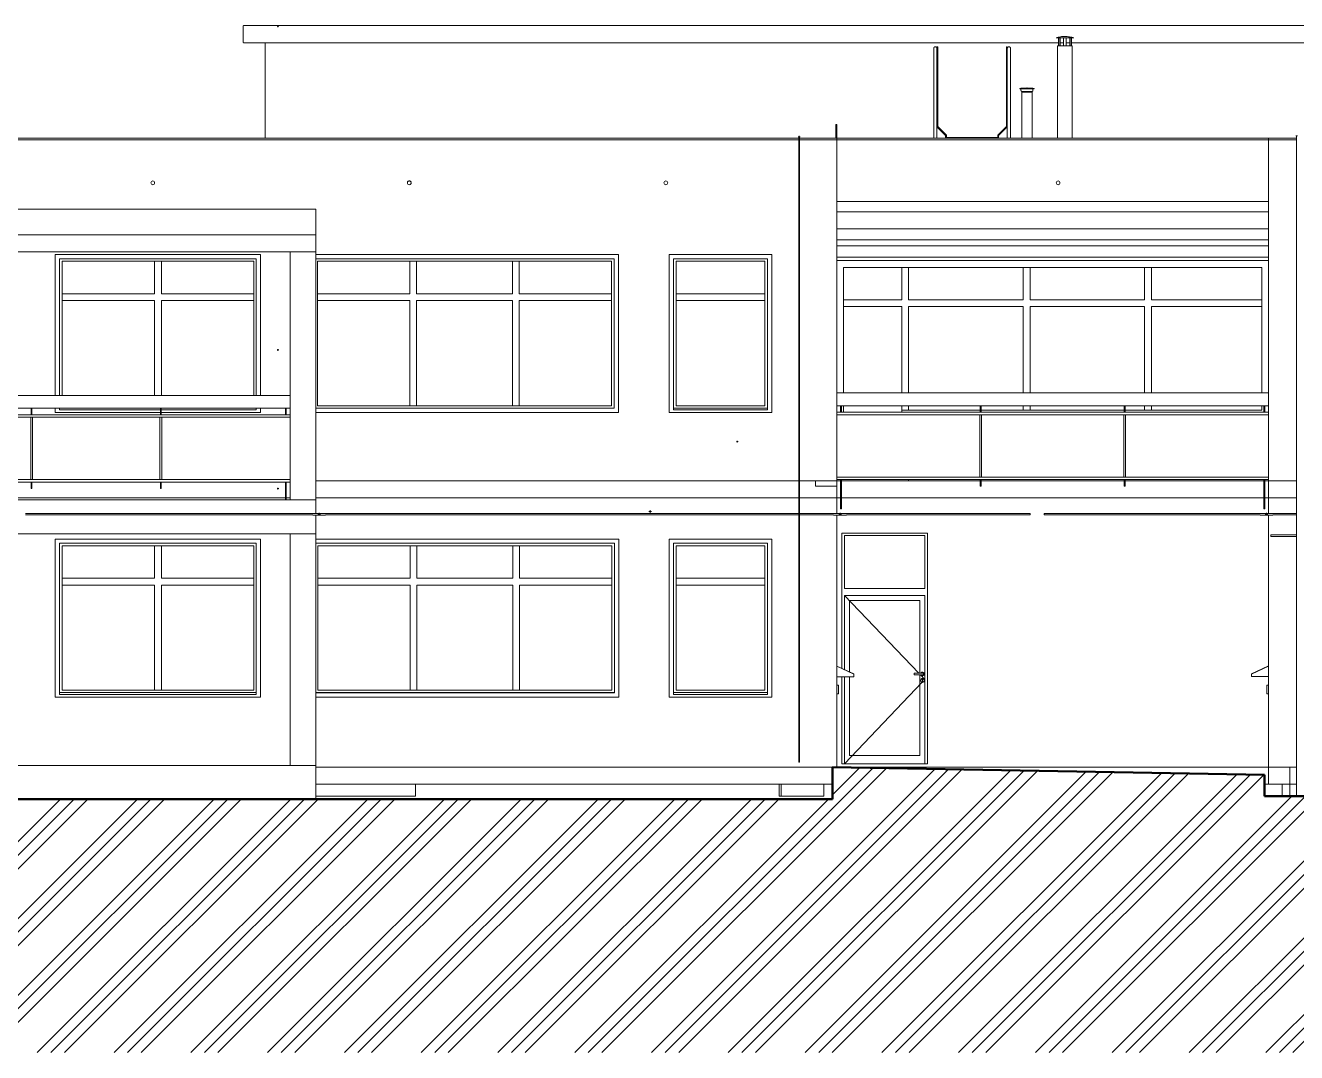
# Model space of a CAD drawing. Header units: millimetres. Extents: x -4051 to 472247, y -45352 to 20466.
# Drawn here: x 62900 to 77767, y -2470 to 9550 of the extents above; entities that cross this region are included whole.
import ezdxf

# ---------------------------------------------------------------- set-up
doc = ezdxf.new("R2010")
doc.units = ezdxf.units.MM
for name, color, linetype, lineweight in [('A-DETL-GENF', 92, 'Continuous', 9), ('A-DETL-WIDE', 214, 'Continuous', 50), ('A-FLOR', 192, 'Continuous', 9), ('A-FLOR-HRAL', 11, 'Continuous', 9), ('A-GLAZ', 151, 'Continuous', 9), ('A-ROOF', 132, 'Continuous', 9), ('A-ROOF-OTLN', 132, 'Continuous', 9), ('A-WALL', 113, 'Continuous', 9), ('E-POWR-CNDT', 130, 'Continuous', 9), ('E-POWR-CNTR', 130, 'Continuous', 9), ('E-POWR-DROP', 130, 'Continuous', 9), ('M-EQPM', 50, 'Continuous', 9), ('M-HVAC-CDFF', 50, 'Continuous', 9), ('Q-SPCQ', 91, 'Continuous', 9), ('S-COLS', 52, 'Continuous', 9)]:
    doc.layers.add(name, color=color, linetype=linetype, lineweight=lineweight)

# ---------------------------------------------------------------- blocks, each defined once
blk = doc.blocks.new('OKNO_1k_nadsvetlik - OKNO_1k_nadsvetlik_1200 x 1850-1969517-J-Bourání')
at = {"layer": 'A-GLAZ'}
for p, q in [((70430, 3540), (70430, 1690)), ((71630, 3540), (70430, 3540)), ((70480, 3490), (71580, 3490)), ((70480, 3490), (70480, 1742)), ((70510, 1770), (70510, 3460)), ((70510, 3460), (71550, 3460)), ((71550, 3460), (71550, 1770)), ((71580, 3490), (71580, 1742)), ((71630, 1690), (71630, 3540)), ((70510, 3080), (71550, 3080)), ((70510, 3080), (70510, 3000)), ((71550, 3000), (70510, 3000)), ((71550, 3000), (71550, 3080)), ((70430, 1690), (71630, 1690)), ((71550, 1770), (70510, 1770))]:
    blk.add_line(p, q, dxfattribs=at)
blk = doc.blocks.new('parapet_ext - parapet_ext-1802165-J-Bourání')
at = {"layer": 'Q-SPCQ'}
for p, q in [((70480, 1720), (70480, 1742)), ((71580, 1742), (70480, 1742)), ((71580, 1720), (70480, 1720)), ((71580, 1742), (71580, 1720))]:
    blk.add_line(p, q, dxfattribs=at)
blk = doc.blocks.new('OKNO_3k_nadsvetlik - OKNO_3k_nadsvetlik_1850 x 1500-1975429-J-Bourání')
at = {"layer": 'A-GLAZ', "color": 41}
for p, q in [((69840, 3540), (66296, 3540)), ((66296, 3490), (69790, 3490)), ((66320, 1770), (66320, 3460)), ((66320, 3460), (69760, 3460)), ((67400, 3080), (67400, 3460)), ((67480, 3460), (67400, 3460)), ((67480, 3460), (67480, 3080)), ((68600, 3460), (68600, 3080)), ((68680, 3460), (68600, 3460)), ((68680, 3080), (68680, 3460)), ((69760, 3460), (69760, 1770)), ((69790, 3490), (69790, 1740)), ((69840, 1690), (69840, 3540)), ((67400, 3080), (66320, 3080)), ((66320, 3080), (66320, 3000)), ((66320, 3000), (67400, 3000)), ((67400, 1770), (67400, 3000)), ((68600, 3080), (67480, 3080)), ((67480, 3000), (67480, 1770)), ((67480, 3000), (68600, 3000)), ((68600, 3000), (68600, 1770)), ((69760, 3080), (68680, 3080)), ((68680, 1770), (68680, 3000)), ((68680, 3000), (69760, 3000)), ((69760, 3000), (69760, 3080)), ((66296, 1740), (69790, 1740)), ((66296, 1690), (69840, 1690)), ((69760, 1770), (66320, 1770)), ((67480, 1770), (67400, 1770)), ((68600, 1770), (68680, 1770))]:
    blk.add_line(p, q, dxfattribs=at)
blk = doc.blocks.new('parapet_ext - parapet_ext-1802031-J-Bourání')
at = {"layer": 'Q-SPCQ', "color": 41}
blk.add_line((69790, 1742), (66296, 1742), dxfattribs=at)
blk = doc.blocks.new('OKNO_2k_nadsvetlik - OKNO_2k_nadsvetlik 2400 x 1850-1972494-J-Bourání')
at = {"layer": 'A-GLAZ'}
for p, q in [((63250, 3540), (63250, 1690)), ((65650, 3540), (63250, 3540)), ((63300, 3490), (65600, 3490)), ((63300, 3490), (63300, 1742)), ((63330, 1770), (63330, 3460)), ((63330, 3460), (65570, 3460)), ((64410, 3080), (64410, 3460)), ((64490, 3460), (64410, 3460)), ((64490, 3460), (64490, 3080)), ((65570, 3460), (65570, 1770)), ((65600, 3490), (65600, 1742)), ((65650, 1690), (65650, 3540)), ((64410, 3080), (63330, 3080)), ((63330, 3080), (63330, 3000)), ((63330, 3000), (64410, 3000)), ((64410, 1770), (64410, 3000)), ((65570, 3080), (64490, 3080)), ((64490, 3000), (64490, 1770)), ((64490, 3000), (65570, 3000)), ((65570, 3000), (65570, 3080)), ((63250, 1690), (65650, 1690)), ((65570, 1770), (63330, 1770)), ((64490, 1770), (64410, 1770))]:
    blk.add_line(p, q, dxfattribs=at)
blk = doc.blocks.new('parapet_ext - parapet_ext-1802161-J-Bourání')
at = {"layer": 'Q-SPCQ'}
for p, q in [((63300, 1720), (63300, 1742)), ((65600, 1742), (63300, 1742)), ((65600, 1720), (63300, 1720)), ((65600, 1742), (65600, 1720))]:
    blk.add_line(p, q, dxfattribs=at)
blk = doc.blocks.new('OKNO_1k_nadsvetlik - OKNO_1k_nadsvetlik_1200 x 1850-2306719-J-Bourání')
at = {"layer": 'A-GLAZ'}
for p, q in [((70430, 6870), (70430, 5020)), ((71630, 6870), (70430, 6870)), ((71630, 5020), (71630, 6870)), ((70480, 6820), (71580, 6820)), ((70480, 6820), (70480, 5072)), ((70510, 5100), (70510, 6790)), ((70510, 6790), (71550, 6790)), ((71550, 6790), (71550, 5100)), ((71580, 6820), (71580, 5072)), ((70510, 6410), (71550, 6410)), ((70510, 6410), (70510, 6330)), ((71550, 6330), (71550, 6410)), ((71550, 6330), (70510, 6330)), ((71550, 5100), (70510, 5100)), ((70430, 5020), (71630, 5020))]:
    blk.add_line(p, q, dxfattribs=at)
blk = doc.blocks.new('OKNO_3k_nadsvetlik - OKNO_3k_nadsvetlik_1850 x 1500-2306712-J-Bourání')
at = {"layer": 'A-GLAZ', "color": 41}
for p, q in [((69836, 6870), (66296, 6870)), ((69836, 5020), (69836, 6870)), ((66296, 6820), (69786, 6820)), ((66316, 5100), (66316, 6790)), ((66316, 6790), (69756, 6790)), ((67396, 6410), (67396, 6790)), ((67476, 6790), (67396, 6790)), ((67476, 6790), (67476, 6410)), ((68596, 6790), (68596, 6410)), ((68676, 6790), (68596, 6790)), ((68676, 6410), (68676, 6790)), ((69756, 6790), (69756, 5100)), ((69786, 6820), (69786, 5070)), ((67396, 6410), (66316, 6410)), ((66316, 6410), (66316, 6330)), ((68596, 6410), (67476, 6410)), ((69756, 6410), (68676, 6410)), ((69756, 6330), (69756, 6410)), ((66316, 6330), (67396, 6330)), ((67396, 5100), (67396, 6330)), ((67476, 6330), (67476, 5100)), ((67476, 6330), (68596, 6330)), ((68596, 6330), (68596, 5100)), ((68676, 5100), (68676, 6330)), ((68676, 6330), (69756, 6330)), ((66296, 5070), (69786, 5070)), ((69756, 5100), (66316, 5100)), ((67476, 5100), (67396, 5100)), ((68596, 5100), (68676, 5100)), ((66296, 5020), (69836, 5020))]:
    blk.add_line(p, q, dxfattribs=at)
blk = doc.blocks.new('parapet_ext - parapet_ext-V14-J-Bourání')
at = {"layer": 'Q-SPCQ', "color": 41}
blk.add_line((69786, 5072), (66296, 5072), dxfattribs=at)
blk = doc.blocks.new('OKNO_2k_nadsvetlik - OKNO_2k_nadsvetlik 2400 x 1850-2306725-J-Bourání')
at = {"layer": 'A-GLAZ'}
for p, q in [((63250, 6870), (63250, 5220)), ((65650, 6870), (63250, 6870)), ((65650, 5220), (65650, 6870)), ((63300, 6820), (65600, 6820)), ((63300, 6820), (63300, 5220)), ((63330, 5220), (63330, 6790)), ((63330, 6790), (65570, 6790)), ((64410, 6410), (64410, 6790)), ((64490, 6790), (64410, 6790)), ((64490, 6790), (64490, 6410)), ((65570, 6790), (65570, 5220)), ((65600, 6820), (65600, 5220)), ((64410, 6410), (63330, 6410)), ((63330, 6410), (63330, 6330)), ((65570, 6410), (64490, 6410)), ((65570, 6330), (65570, 6410)), ((63330, 6330), (64410, 6330)), ((64410, 5220), (64410, 6330)), ((64490, 6330), (64490, 5220)), ((64490, 6330), (65570, 6330)), ((63250, 5070), (63250, 5020)), ((65650, 5020), (65650, 5070)), ((63250, 5020), (64479, 5020)), ((64489, 5020), (65650, 5020))]:
    blk.add_line(p, q, dxfattribs=at)
blk = doc.blocks.new('parapet_ext - parapet_ext-V15-J-Bourání')
at = {"layer": 'Q-SPCQ'}
for p, q in [((63300, 5050), (63300, 5070)), ((65600, 5070), (65600, 5050)), ((64479, 5050), (63300, 5050)), ((65600, 5050), (64489, 5050))]:
    blk.add_line(p, q, dxfattribs=at)
blk = doc.blocks.new('Zábradlí - 20x10mm-980463-J-Bourání')
at = {"layer": 'A-FLOR-HRAL', "color": 41}
for p, q in [((19188, 5615), (19188, 6345)), ((19208, 6345), (19208, 5615))]:
    blk.add_line(p, q, dxfattribs=at)
blk = doc.blocks.new('Zábradlí - 50x10mm-980461-J-Bourání')
at = {"layer": 'A-FLOR-HRAL', "color": 41}
for p, q in [((19193, 6375), (19193, 6450)), ((19203, 6450), (19203, 6375)), ((19193, 5510), (19193, 5585)), ((19203, 5510), (19193, 5510)), ((19203, 5585), (19203, 5510))]:
    blk.add_line(p, q, dxfattribs=at)
blk = doc.blocks.new('Zábradlí - 50x10mm-V22-J-Bourání')
at = {"layer": 'A-FLOR-HRAL', "color": 41}
for p, q in [((29049, 6335), (29049, 6410)), ((29059, 6410), (29059, 6335)), ((29049, 5340), (29049, 5545)), ((29059, 5545), (29059, 5340))]:
    blk.add_line(p, q, dxfattribs=at)
blk = doc.blocks.new('Zábradlí - Zábradlí-1110506-J-Bourání')
at = {"layer": 'A-FLOR-HRAL', "color": 41}
for p, q in [((53896, 5220), (65996, 5220)), ((53896, 5070), (65996, 5070)), ((53896, 4995), (65996, 4995)), ((53896, 4965), (65996, 4965)), ((53896, 4235), (65996, 4235)), ((53896, 4205), (65996, 4205))]:
    blk.add_line(p, q, dxfattribs=at)
at = {"extrusion": (0, 0, -1), "zscale": -1}
for name, p in [('Zábradlí - 50x10mm-V22-J-Bourání', (-83000, -1340)), ('Zábradlí - 50x10mm-980461-J-Bourání', (-74607, -1380)), ('Zábradlí - 50x10mm-980461-J-Bourání', (-76120, -1380)), ('Zábradlí - 50x10mm-980461-J-Bourání', (-77632, -1380)), ('Zábradlí - 50x10mm-980461-J-Bourání', (-79145, -1380)), ('Zábradlí - 50x10mm-980461-J-Bourání', (-80657, -1380)), ('Zábradlí - 50x10mm-980461-J-Bourání', (-82170, -1380)), ('Zábradlí - 50x10mm-980461-J-Bourání', (-83682, -1380)), ('Zábradlí - 50x10mm-V22-J-Bourání', (-95000, -1340)), ('Zábradlí - 20x10mm-980463-J-Bourání', (-74607, -1380)), ('Zábradlí - 20x10mm-980463-J-Bourání', (-76120, -1380)), ('Zábradlí - 20x10mm-980463-J-Bourání', (-77632, -1380)), ('Zábradlí - 20x10mm-980463-J-Bourání', (-79145, -1380)), ('Zábradlí - 20x10mm-980463-J-Bourání', (-80657, -1380)), ('Zábradlí - 20x10mm-980463-J-Bourání', (-82170, -1380)), ('Zábradlí - 20x10mm-980463-J-Bourání', (-83682, -1380))]:
    blk.add_blockref(name, p, dxfattribs=at)
blk = doc.blocks.new('Zábradlí - 50x10mm-V25-J-Bourání')
at = {"layer": 'A-FLOR-HRAL', "color": 41}
for p, q in [((72435, 5025), (72435, 5100)), ((72445, 5100), (72445, 5025)), ((72435, 3895), (72435, 4235)), ((72445, 4235), (72445, 3895)), ((72445, 3895), (72435, 3895))]:
    blk.add_line(p, q, dxfattribs=at)
blk = doc.blocks.new('Zábradlí - Zábradlí-1204702-J-Bourání')
at = {"layer": 'A-FLOR-HRAL', "color": 41}
for p, q in [((72390, 5250), (77440, 5250)), ((72390, 5100), (77440, 5100)), ((72390, 5025), (77440, 5025)), ((72390, 4995), (77440, 4995)), ((72390, 4265), (77440, 4265)), ((72390, 4235), (77440, 4235))]:
    blk.add_line(p, q, dxfattribs=at)
for name, p in [('Zábradlí - 50x10mm-V25-J-Bourání', (0, 0)), ('Zábradlí - 50x10mm-980461-J-Bourání', (54874, -1350)), ('Zábradlí - 50x10mm-980461-J-Bourání', (56558, -1350)), ('Zábradlí - 50x10mm-V25-J-Bourání', (4950, 0)), ('Zábradlí - 20x10mm-980463-J-Bourání', (54874, -1350)), ('Zábradlí - 20x10mm-980463-J-Bourání', (56558, -1350))]:
    blk.add_blockref(name, p)
blk = doc.blocks.new('OKNO_4k_nadsvetlik_dveře - 5050x1830-1978419-J-Bourání')
at = {"layer": 'A-GLAZ', "color": 41}
for p, q in [((72470, 5250), (72470, 6719)), ((72470, 6719), (77360, 6719)), ((73150, 6719), (73150, 6339)), ((73230, 6719), (73150, 6719)), ((73230, 6719), (73230, 6339)), ((74570, 6719), (74570, 6339)), ((74650, 6719), (74570, 6719)), ((74650, 6339), (74650, 6719)), ((75990, 6719), (75990, 6339)), ((76070, 6719), (75990, 6719)), ((76070, 6339), (76070, 6719)), ((77360, 6719), (77360, 5250)), ((72470, 6339), (72470, 6259)), ((73150, 6339), (72470, 6339)), ((72470, 6259), (73150, 6259)), ((73150, 6259), (73150, 5250)), ((74570, 6339), (73230, 6339)), ((73230, 6259), (73230, 5250)), ((73230, 6259), (74570, 6259)), ((74570, 6259), (74570, 5250)), ((75990, 6339), (74650, 6339)), ((74650, 6259), (75990, 6259)), ((74650, 5250), (74650, 6259)), ((75990, 6259), (75990, 5250)), ((77360, 6339), (76070, 6339)), ((76070, 6259), (77360, 6259)), ((76070, 5250), (76070, 6259)), ((77360, 6259), (77360, 6339)), ((72470, 5025), (72470, 5100)), ((73150, 5100), (73150, 5049)), ((73230, 5100), (73230, 5049)), ((74570, 5100), (74570, 5049)), ((74650, 5049), (74650, 5100)), ((75990, 5100), (75990, 5049)), ((76070, 5049), (76070, 5100)), ((77360, 5100), (77360, 5049)), ((73150, 5049), (73150, 5025)), ((74068, 5049), (73150, 5049)), ((73230, 5049), (73150, 5049)), ((75751, 5049), (74078, 5049)), ((74570, 5049), (74650, 5049)), ((77360, 5049), (75761, 5049)), ((75990, 5049), (76070, 5049))]:
    blk.add_line(p, q, dxfattribs=at)
blk = doc.blocks.new('OKNO_dvere vchod_1k_nadsvetlik - vstupni dvere 1100_2435 2 2-1541749-J-Bourání')
at = {"layer": 'A-GLAZ', "color": 41}
for p, q in [((72480, 2960), (72480, 3580)), ((72480, 3580), (73420, 3580)), ((73420, 3580), (73420, 2960)), ((73420, 2960), (72480, 2960)), ((72480, 2012), (72480, 2880)), ((72480, 2880), (73420, 2880)), ((72480, 2880), (73348, 1970)), ((73420, 2880), (73420, 910)), ((72540, 1984), (72540, 2820)), ((72540, 2820), (73360, 2820)), ((73360, 2820), (73360, 1970)), ((73293, 1970), (73293, 1950)), ((73403, 1970), (73293, 1970)), ((73293, 1950), (73403, 1950)), ((73360, 1950), (73360, 1005)), ((73367, 1950), (73420, 1895)), ((73403, 1950), (73403, 1970)), ((72480, 910), (72480, 1929)), ((73389, 1863), (72480, 910)), ((72540, 1005), (72540, 1929)), ((73389, 1877), (73389, 1893)), ((73397, 1893), (73397, 1877)), ((73420, 1895), (73415, 1890)), ((73360, 1005), (72540, 1005))]:
    blk.add_line(p, q, dxfattribs=at)
for centre, radius, start, end in [((73393, 1960), 23, 0, 154.0561), ((73393, 1960), 23, 205.9439, 360), ((73393, 1885), 23, 0, 180), ((73393, 1885), 23, 180, 360), ((73393, 1893), 4, 0, 180), ((73393, 1877), 4, 180, 0)]:
    blk.add_arc(centre, radius, start, end, dxfattribs=at)
blk = doc.blocks.new('DSP_něco - DSP_něco-1578081-J-Bourání')
at = {"layer": 'M-EQPM', "color": 41}
for p, q in [((77440, 2134), (77438, 2134)), ((77438, 2134), (77438, 2054)), ((77440, 2134), (77438, 2134)), ((77438, 2134), (77438, 2054)), ((77438, 2054), (77240, 1962)), ((77438, 2054), (77240, 1962)), ((77240, 1962), (77240, 1930)), ((77240, 1962), (77240, 1930)), ((77242, 1960), (77440, 2053)), ((77242, 1930), (77242, 1960)), ((77240, 1930), (77242, 1930)), ((77240, 1930), (77440, 1930)), ((77420, 1830), (77420, 1730)), ((77440, 1830), (77420, 1830)), ((77420, 1730), (77440, 1730))]:
    blk.add_line(p, q, dxfattribs=at)
blk = doc.blocks.new('DSP_něco - DSP_něco-1578082-J-Bourání')
at = {"layer": 'M-EQPM', "color": 41}
for p, q in [((72392, 2133), (72390, 2133)), ((72390, 2133), (72390, 2052)), ((72392, 2133), (72390, 2133)), ((72390, 2133), (72390, 1929)), ((72392, 2053), (72392, 2133)), ((72392, 2053), (72392, 2133)), ((72390, 2052), (72588, 1959)), ((72590, 1961), (72392, 2053)), ((72590, 1961), (72392, 2053)), ((72588, 1959), (72588, 1929)), ((72590, 1929), (72590, 1961)), ((72590, 1929), (72590, 1961)), ((72390, 1929), (72590, 1929)), ((72410, 1829), (72390, 1829)), ((72410, 1729), (72410, 1829)), ((72588, 1929), (72590, 1929)), ((72390, 1729), (72410, 1729))]:
    blk.add_line(p, q, dxfattribs=at)
blk = doc.blocks.new('Žebřík - Standardní-V32-J-Bourání')
at = {"layer": 'Q-SPCQ', "color": 41}
for p, q in [((73523, 9281), (73523, 8230)), ((73561, 9300), (73561, 9281)), ((73571, 9300), (73561, 9300)), ((73561, 8230), (73561, 9281)), ((73571, 8367), (73571, 9300)), ((74374, 9300), (74374, 8367)), ((74384, 9300), (74374, 9300)), ((74384, 9281), (74384, 9300)), ((74384, 9281), (74384, 8230)), ((74422, 8230), (74422, 9281)), ((73561, 8363), (73662, 8262)), ((73672, 8266), (73571, 8367)), ((74374, 8367), (74272, 8266)), ((74282, 8262), (74384, 8363)), ((73662, 8262), (73662, 8230)), ((73672, 8230), (73672, 8266)), ((74272, 8240), (73672, 8240)), ((74272, 8266), (74272, 8230)), ((74282, 8230), (74282, 8262))]:
    blk.add_line(p, q, dxfattribs=at)
for points, knots in [([(73542, 9300), (73540, 9300), (73538, 9300), (73534, 9299), (73532, 9297), (73531, 9296), (73529, 9295), (73528, 9294), (73527, 9293), (73525, 9291), (73525, 9289), (73524, 9288), (73524, 9287), (73523, 9286), (73523, 9285), (73523, 9283), (73523, 9282), (73523, 9281), (73523, 9281)], [0, 0, 0, 0, 0.0833333, 0.125, 0.1666667, 0.2083333, 0.2291667, 0.25, 0.2916667, 0.3333333, 0.3541667, 0.375, 0.3958333, 0.4166667, 0.4375, 0.4583333, 0.4791667, 0.5, 0.5, 0.5, 0.5]), ([(73561, 9281), (73561, 9281), (73561, 9282), (73561, 9283), (73561, 9285), (73560, 9286), (73560, 9287), (73559, 9288), (73559, 9289), (73558, 9290), (73558, 9292), (73557, 9293), (73556, 9294), (73554, 9295), (73553, 9296), (73551, 9297), (73549, 9299), (73546, 9300), (73543, 9300), (73542, 9300)], [0.5, 0.5, 0.5, 0.5, 0.5208333, 0.5416667, 0.5625, 0.5833333, 0.6041667, 0.625, 0.6458333, 0.6666667, 0.6875, 0.7083333, 0.75, 0.7708333, 0.7916667, 0.8333333, 0.875, 0.9166667, 1, 1, 1, 1]), ([(74403, 9300), (74401, 9300), (74399, 9300), (74396, 9299), (74394, 9297), (74392, 9296), (74391, 9295), (74389, 9294), (74388, 9293), (74387, 9291), (74386, 9289), (74385, 9288), (74385, 9287), (74385, 9286), (74384, 9285), (74384, 9283), (74384, 9282), (74384, 9281), (74384, 9281)], [0, 0, 0, 0, 0.0833333, 0.125, 0.1666667, 0.2083333, 0.2291667, 0.25, 0.2916667, 0.3333333, 0.3541667, 0.375, 0.3958333, 0.4166667, 0.4375, 0.4583333, 0.4791667, 0.5, 0.5, 0.5, 0.5]), ([(74422, 9281), (74422, 9281), (74422, 9282), (74422, 9283), (74422, 9285), (74422, 9286), (74421, 9287), (74421, 9288), (74420, 9289), (74420, 9290), (74419, 9292), (74418, 9293), (74417, 9294), (74416, 9295), (74414, 9296), (74413, 9297), (74410, 9299), (74407, 9300), (74405, 9300), (74403, 9300)], [0.5, 0.5, 0.5, 0.5, 0.5208333, 0.5416667, 0.5625, 0.5833333, 0.6041667, 0.625, 0.6458333, 0.6666667, 0.6875, 0.7083333, 0.75, 0.7708333, 0.7916667, 0.8333333, 0.875, 0.9166667, 1, 1, 1, 1])]:
    blk.add_open_spline(points, degree=3, knots=knots, dxfattribs=at)
blk = doc.blocks.new('Komín1 - Komín1-1879209-J-Bourání')
at = {"layer": 'M-HVAC-CDFF'}
for p, q in [((74954, 9404), (75162, 9404)), ((74982, 9310), (74982, 9404)), ((74997, 9404), (74997, 9310)), ((75001, 9310), (75001, 9404)), ((75043, 9310), (75043, 9404)), ((75073, 9404), (75073, 9310)), ((75115, 9310), (75115, 9404)), ((75119, 9310), (75119, 9404)), ((75134, 9404), (75134, 9310)), ((74973, 9310), (74973, 8230)), ((75143, 9310), (74973, 9310)), ((75143, 8230), (75143, 9310))]:
    blk.add_line(p, q, dxfattribs=at)
at = {"layer": 'M-HVAC-CDFF', "flags": 128}
for points in [[(74954, 9404), (74967, 9408), (74980, 9412), (74993, 9414), (75006, 9417), (75019, 9419), (75033, 9420), (75046, 9421), (75058, 9421)], [(75058, 9421), (75072, 9421), (75085, 9420), (75098, 9418), (75111, 9417), (75125, 9414), (75138, 9411), (75150, 9408), (75162, 9404)]]:
    blk.add_lwpolyline(points, dxfattribs=at)
blk = doc.blocks.new('Komín2 - Komín2-1880273-J-Bourání')
at = {"layer": 'M-HVAC-CDFF'}
for p, q in [((74529, 8810), (74541, 8810)), ((74529, 8810), (74699, 8810)), ((74544, 8813), (74550, 8813)), ((74544, 8813), (74591, 8813)), ((74544, 8810), (74544, 8790)), ((74550, 8778), (74679, 8778)), ((74598, 8813), (74630, 8813)), ((74614, 8815), (74625, 8815)), ((74638, 8813), (74684, 8813)), ((74679, 8813), (74684, 8813)), ((74684, 8790), (74684, 8810)), ((74688, 8810), (74699, 8810)), ((74554, 8770), (74554, 8230)), ((74560, 8770), (74554, 8770)), ((74575, 8770), (74562, 8770)), ((74579, 8770), (74575, 8770)), ((74601, 8770), (74579, 8770)), ((74603, 8770), (74601, 8770)), ((74625, 8770), (74602, 8770)), ((74628, 8770), (74626, 8770)), ((74650, 8770), (74628, 8770)), ((74653, 8770), (74650, 8770)), ((74666, 8770), (74653, 8770)), ((74668, 8770), (74667, 8770)), ((74674, 8770), (74669, 8770)), ((74674, 8230), (74674, 8770))]:
    blk.add_line(p, q, dxfattribs=at)
at = {"layer": 'M-HVAC-CDFF', "flags": 128}
for points in [[(74529, 8810), (74529, 8810), (74529, 8810), (74529, 8810), (74529, 8810), (74529, 8811), (74529, 8811), (74529, 8811), (74530, 8811), (74530, 8811), (74530, 8811), (74530, 8811), (74530, 8811), (74530, 8811), (74530, 8811), (74530, 8812), (74530, 8812), (74530, 8812), (74530, 8812), (74530, 8812), (74530, 8812), (74530, 8812), (74530, 8812), (74530, 8812), (74531, 8812), (74531, 8812), (74531, 8812), (74531, 8812), (74531, 8812), (74531, 8812), (74531, 8813), (74531, 8813), (74531, 8813), (74531, 8813), (74532, 8813), (74532, 8813), (74532, 8813), (74532, 8813), (74532, 8813), (74532, 8813), (74532, 8813)], [(74532, 8813), (74532, 8813), (74532, 8813), (74533, 8813), (74533, 8813), (74534, 8813), (74534, 8813), (74535, 8813), (74536, 8813), (74537, 8813), (74539, 8813), (74540, 8813), (74541, 8813), (74543, 8813), (74545, 8813), (74546, 8813), (74548, 8813), (74550, 8813)], [(74697, 8813), (74697, 8813), (74696, 8813), (74696, 8813), (74696, 8813), (74695, 8813), (74694, 8813), (74693, 8813), (74692, 8813), (74691, 8813), (74690, 8813), (74689, 8813), (74687, 8813), (74686, 8813), (74684, 8813), (74682, 8813), (74680, 8813), (74678, 8813), (74676, 8813), (74674, 8813), (74672, 8813), (74669, 8813), (74667, 8813), (74664, 8813), (74662, 8813), (74659, 8813), (74656, 8813), (74653, 8813), (74650, 8813), (74647, 8813), (74644, 8813), (74641, 8813), (74638, 8813), (74635, 8813), (74632, 8813), (74628, 8813), (74625, 8813), (74622, 8813), (74619, 8813), (74615, 8813), (74612, 8813), (74609, 8813), (74605, 8813), (74602, 8813), (74599, 8813), (74596, 8813), (74592, 8813), (74589, 8813), (74586, 8813), (74583, 8813), (74580, 8813), (74577, 8813), (74574, 8813), (74571, 8813), (74569, 8813), (74566, 8813), (74563, 8813), (74561, 8813), (74558, 8813), (74556, 8813), (74554, 8813), (74552, 8813), (74549, 8813), (74547, 8813), (74546, 8813), (74544, 8813), (74542, 8813), (74541, 8813), (74539, 8813), (74538, 8813), (74537, 8813), (74536, 8813), (74535, 8813), (74534, 8813), (74533, 8813), (74533, 8813), (74533, 8813), (74532, 8813), (74532, 8813), (74532, 8813)], [(74544, 8813), (74544, 8813), (74544, 8813), (74544, 8813), (74544, 8813), (74544, 8813), (74544, 8813), (74544, 8813), (74545, 8814), (74545, 8814), (74545, 8814), (74545, 8814), (74545, 8814), (74545, 8814), (74545, 8814), (74545, 8814), (74545, 8814), (74545, 8814), (74545, 8815), (74545, 8815), (74545, 8815), (74545, 8815), (74545, 8815), (74545, 8815), (74546, 8815), (74546, 8815), (74546, 8815), (74546, 8815), (74546, 8815), (74546, 8815), (74546, 8815), (74546, 8815), (74546, 8815), (74546, 8815), (74547, 8815), (74547, 8815), (74547, 8815), (74547, 8815), (74547, 8815), (74547, 8815), (74547, 8815)], [(74550, 8778), (74549, 8779), (74549, 8779), (74548, 8780), (74548, 8780), (74548, 8780), (74547, 8781), (74547, 8781), (74547, 8782), (74546, 8782), (74546, 8783), (74546, 8783), (74546, 8784), (74545, 8784), (74545, 8785), (74545, 8785), (74545, 8786), (74545, 8787), (74545, 8787), (74544, 8788), (74544, 8788), (74544, 8789), (74544, 8789), (74544, 8790)], [(74547, 8815), (74547, 8815), (74547, 8815), (74548, 8815), (74548, 8815), (74548, 8815), (74549, 8815), (74550, 8815), (74551, 8815), (74551, 8815), (74552, 8815), (74554, 8815), (74555, 8815), (74556, 8815), (74557, 8815), (74559, 8815), (74560, 8815), (74562, 8815), (74564, 8815), (74566, 8815), (74567, 8815), (74569, 8815), (74572, 8815), (74574, 8815), (74576, 8815), (74578, 8815), (74580, 8815), (74583, 8815), (74585, 8815), (74588, 8815), (74590, 8815), (74593, 8815), (74595, 8815), (74598, 8815), (74600, 8815), (74601, 8815)], [(74682, 8815), (74682, 8815), (74681, 8815), (74681, 8815), (74681, 8815), (74680, 8815), (74680, 8815), (74679, 8815), (74678, 8815), (74677, 8815), (74676, 8815), (74675, 8815), (74674, 8815), (74673, 8815), (74671, 8815), (74670, 8815), (74668, 8815), (74667, 8815), (74665, 8815), (74663, 8815), (74661, 8815), (74659, 8815), (74657, 8815), (74655, 8815), (74653, 8815), (74651, 8815), (74648, 8815), (74646, 8815), (74644, 8815), (74641, 8815), (74639, 8815), (74636, 8815), (74634, 8815), (74631, 8815), (74628, 8815), (74626, 8815), (74623, 8815), (74620, 8815), (74618, 8815), (74615, 8815), (74612, 8815), (74610, 8815), (74607, 8815), (74604, 8815), (74602, 8815), (74599, 8815), (74596, 8815), (74594, 8815), (74591, 8815), (74589, 8815), (74586, 8815), (74584, 8815), (74582, 8815), (74579, 8815), (74577, 8815), (74575, 8815), (74573, 8815), (74571, 8815), (74569, 8815), (74567, 8815), (74565, 8815), (74563, 8815), (74561, 8815), (74560, 8815), (74558, 8815), (74557, 8815), (74555, 8815), (74554, 8815), (74553, 8815), (74552, 8815), (74551, 8815), (74550, 8815), (74549, 8815), (74549, 8815), (74548, 8815), (74548, 8815), (74547, 8815), (74547, 8815), (74547, 8815), (74547, 8815)], [(74554, 8770), (74554, 8770), (74554, 8771), (74554, 8771), (74554, 8772), (74554, 8772), (74554, 8772), (74554, 8773), (74554, 8773), (74554, 8774), (74554, 8774), (74553, 8774), (74553, 8775), (74553, 8775), (74553, 8775), (74553, 8776), (74552, 8776), (74552, 8776), (74552, 8777), (74552, 8777), (74551, 8777), (74551, 8777), (74551, 8778), (74550, 8778), (74550, 8778), (74550, 8778), (74550, 8778)], [(74604, 8815), (74605, 8816), (74606, 8816), (74607, 8817), (74608, 8817), (74609, 8817), (74610, 8817), (74611, 8817), (74612, 8818), (74613, 8818), (74614, 8818), (74614, 8818)], [(74614, 8818), (74615, 8818), (74616, 8818), (74617, 8818), (74618, 8817), (74619, 8817), (74620, 8817), (74621, 8817), (74622, 8816), (74623, 8816), (74624, 8816), (74625, 8815)], [(74625, 8815), (74627, 8815), (74630, 8815), (74632, 8815), (74635, 8815), (74637, 8815), (74640, 8815), (74642, 8815), (74645, 8815), (74647, 8815), (74649, 8815), (74652, 8815), (74654, 8815), (74656, 8815), (74658, 8815), (74660, 8815), (74662, 8815), (74664, 8815), (74666, 8815), (74667, 8815), (74669, 8815), (74671, 8815), (74672, 8815), (74673, 8815), (74675, 8815), (74676, 8815), (74677, 8815), (74678, 8815), (74679, 8815), (74679, 8815), (74680, 8815), (74681, 8815), (74681, 8815), (74681, 8815), (74682, 8815), (74682, 8815), (74682, 8815)], [(74679, 8778), (74679, 8778), (74678, 8778), (74678, 8778), (74678, 8778), (74678, 8777), (74677, 8777), (74677, 8777), (74677, 8776), (74676, 8776), (74676, 8776), (74676, 8775), (74676, 8775), (74676, 8775), (74675, 8774), (74675, 8774), (74675, 8774), (74675, 8773), (74675, 8773), (74675, 8773), (74675, 8772), (74675, 8772), (74674, 8771), (74674, 8771), (74674, 8771), (74674, 8770), (74674, 8770)], [(74679, 8813), (74681, 8813), (74683, 8813), (74685, 8813), (74687, 8813), (74688, 8813), (74689, 8813), (74691, 8813), (74692, 8813), (74693, 8813), (74694, 8813), (74695, 8813), (74695, 8813), (74696, 8813), (74696, 8813), (74696, 8813), (74697, 8813), (74697, 8813)], [(74684, 8790), (74684, 8789), (74684, 8788), (74684, 8788), (74684, 8787), (74684, 8787), (74684, 8786), (74684, 8786), (74684, 8785), (74683, 8785), (74683, 8784), (74683, 8783), (74683, 8783), (74683, 8782), (74682, 8782), (74682, 8782), (74682, 8781), (74681, 8781), (74681, 8780), (74680, 8780), (74680, 8779), (74680, 8779), (74679, 8779), (74679, 8778)], [(74682, 8815), (74682, 8815), (74682, 8815), (74682, 8815), (74682, 8815), (74682, 8815), (74682, 8815), (74682, 8815), (74683, 8815), (74683, 8815), (74683, 8815), (74683, 8815), (74683, 8815), (74683, 8815), (74683, 8815), (74683, 8815), (74683, 8815), (74683, 8815), (74683, 8815), (74684, 8815), (74684, 8815), (74684, 8815), (74684, 8814), (74684, 8814), (74684, 8814), (74684, 8814), (74684, 8814), (74684, 8814), (74684, 8814), (74684, 8814), (74684, 8814), (74684, 8814), (74684, 8813), (74684, 8813), (74684, 8813), (74684, 8813), (74684, 8813), (74684, 8813), (74684, 8813), (74684, 8813), (74684, 8813)], [(74697, 8813), (74697, 8813), (74697, 8813), (74697, 8813), (74697, 8813), (74697, 8813), (74697, 8813), (74697, 8813), (74698, 8813), (74698, 8813), (74698, 8813), (74698, 8812), (74698, 8812), (74698, 8812), (74698, 8812), (74698, 8812), (74698, 8812), (74698, 8812), (74698, 8812), (74699, 8812), (74699, 8812), (74699, 8812), (74699, 8812), (74699, 8812), (74699, 8812), (74699, 8811), (74699, 8811), (74699, 8811), (74699, 8811), (74699, 8811), (74699, 8811), (74699, 8811), (74699, 8811), (74699, 8811), (74699, 8811), (74699, 8810), (74699, 8810), (74699, 8810), (74699, 8810), (74699, 8810), (74699, 8810)]]:
    blk.add_lwpolyline(points, dxfattribs=at)

msp = doc.modelspace()

# ---------------------------------------------------------------- hatches: boundary and pattern name
at = {"layer": 'A-DETL-GENF'}
h = msp.add_hatch(dxfattribs=at)
h.set_pattern_fill('FP_3', style=0, pattern_type=2)
h.set_pattern_definition([(45, (-21440.8, 0), (-449.0128, 449.0128), []), (45, (-21282.05, 0), (0, 898.0256), []), (45, (-21599.55, 0), (0, 898.0256), [])])
h.paths.add_polyline_path([(99859, -2470), (99859, 330), (83591, 330), (83591, 530), (77391, 530), (77391, 782), (72341, 870), (72341, 497), (53409, 497), (53409, 697), (51209, 697), (50735, 826), (46244, 1230), (44465, 1421), (41465, 1421), (41108, 1779), (27208, 1779), (22510, 1943), (17506, 2030), (2140, 2030), (1361, 2114), (-1379, 2114), (-1379, 2274), (-4051, 1927), (-4051, -2470), (99312, -2470)])
at = {"layer": 'E-POWR-DROP'}
for color, points in [(256, [(65854, 9535), (65857, 9536), (65859, 9538), (65859, 9542), (65857, 9545), (65853, 9545), (65851, 9544), (65849, 9540), (65851, 9537), (65853, 9535)]), (41, [(71950, 8242), (71952, 8243), (71954, 8245), (71954, 8248), (71952, 8251), (71948, 8252), (71946, 8251), (71945, 8247), (71946, 8244), (71948, 8242)]), (41, [(77770, 8255), (77772, 8256), (77774, 8258), (77774, 8261), (77772, 8264), (77768, 8265), (77766, 8264), (77765, 8260), (77766, 8257), (77768, 8255)]), (256, [(65854, 5747), (65857, 5748), (65859, 5750), (65859, 5754), (65857, 5757), (65853, 5757), (65851, 5756), (65849, 5752), (65851, 5749), (65853, 5747)]), (41, [(71225, 4675), (71227, 4676), (71229, 4677), (71230, 4681), (71227, 4684), (71224, 4685), (71221, 4684), (71220, 4680), (71221, 4676), (71224, 4675)]), (256, [(65854, 4125), (65857, 4126), (65859, 4128), (65859, 4131), (65857, 4134), (65853, 4135), (65851, 4134), (65849, 4130), (65851, 4126), (65853, 4125)]), (256, [(70208, 3852), (70214, 3857), (70214, 3859), (70214, 3864), (70210, 3869), (70203, 3870), (70199, 3867), (70197, 3861), (70199, 3855), (70201, 3853), (70206, 3853)]), (256, [(66338, 3821), (66343, 3826), (66344, 3828), (66344, 3832), (66340, 3838), (66333, 3839), (66329, 3836), (66326, 3830), (66329, 3824), (66331, 3822), (66335, 3822)]), (256, [(72430, 3821), (72436, 3826), (72437, 3828), (72437, 3832), (72432, 3838), (72426, 3839), (72422, 3836), (72419, 3830), (72422, 3824), (72423, 3822), (72428, 3822)]), (256, [(77418, 3821), (77423, 3826), (77424, 3828), (77424, 3832), (77420, 3838), (77413, 3839), (77409, 3836), (77406, 3830), (77409, 3824), (77411, 3822), (77415, 3822)])]:
    msp.add_hatch(color=color, dxfattribs=at).paths.add_polyline_path(points)

# ---------------------------------------------------------------- linework, layer by layer
at = {"layer": 'A-DETL-WIDE'}
for p, q in [((77391, 782), (72341, 870)), ((72341, 870), (72341, 497)), ((77391, 530), (77391, 782)), ((66209, 497), (53409, 497)), ((72341, 497), (66209, 497)), ((83591, 530), (77391, 530))]:
    msp.add_line(p, q, dxfattribs=at)
at = {"layer": 'A-FLOR'}
for p, q in [((72390, 7490), (77440, 7490)), ((53596, 7400), (66296, 7400)), ((66296, 6900), (66296, 7400)), ((72390, 7370), (77440, 7370)), ((72390, 7170), (77440, 7170)), ((66296, 7100), (53596, 7100)), ((77440, 7040), (72390, 7040)), ((66296, 6900), (53596, 6900)), ((72390, 6970), (77440, 6970)), ((77440, 6840), (72390, 6840)), ((72140, 4220), (77765, 4220)), ((72390, 4220), (72390, 4020)), ((65941, 4020), (53951, 4020)), ((65996, 4020), (65951, 4020)), ((71945, 4020), (66296, 4020)), ((77765, 4020), (71954, 4020)), ((53596, 4000), (66296, 4000)), ((66296, 3840), (66296, 4000)), ((66296, 3600), (66296, 3820)), ((66296, 3600), (53596, 3600)), ((53596, 890), (66296, 890)), ((66296, 497), (66296, 890)), ((72390, 870), (77765, 870)), ((77440, 870), (77440, 670)), ((72341, 670), (66296, 670)), ((77765, 670), (77391, 670))]:
    msp.add_line(p, q, dxfattribs=at)
at = {"layer": 'A-ROOF', "color": 41}
for p, q in [((53491, 8230), (71945, 8230)), ((71955, 8230), (77765, 8230)), ((72390, 8210), (72390, 8230)), ((77440, 8230), (77440, 8210))]:
    msp.add_line(p, q, dxfattribs=at)
at = {"layer": 'A-ROOF-OTLN'}
for p, q in [((65449, 9352), (65449, 9544)), ((84209, 9550), (65455, 9550)), ((65455, 9346), (74982, 9346)), ((75001, 9346), (75043, 9346)), ((75073, 9346), (75115, 9346)), ((75134, 9346), (84209, 9346))]:
    msp.add_line(p, q, dxfattribs=at)
for points, knots in [([(65449, 9544), (65449, 9544), (65449, 9545), (65450, 9546), (65450, 9547), (65450, 9547), (65451, 9548), (65451, 9548), (65452, 9549), (65452, 9549), (65453, 9549), (65453, 9549), (65453, 9550), (65454, 9550), (65454, 9550), (65455, 9550), (65455, 9550), (65455, 9550), (65455, 9550)], [0, 0, 0, 0, 0.125, 0.1875, 0.25, 0.3125, 0.34375, 0.375, 0.4375, 0.5, 0.53125, 0.5625, 0.59375, 0.625, 0.65625, 0.6875, 0.71875, 0.75, 0.75, 0.75, 0.75]), ([(65455, 9346), (65455, 9346), (65455, 9346), (65455, 9346), (65454, 9346), (65454, 9346), (65453, 9346), (65453, 9346), (65453, 9346), (65452, 9346), (65452, 9347), (65452, 9347), (65451, 9347), (65451, 9348), (65450, 9348), (65450, 9349), (65450, 9349), (65449, 9350), (65449, 9351), (65449, 9352)], [0.3333333, 0.3333333, 0.3333333, 0.3333333, 0.3611111, 0.3888889, 0.4166667, 0.4444444, 0.4722222, 0.5, 0.5277778, 0.5555556, 0.5833333, 0.6111111, 0.6666667, 0.6944444, 0.7222222, 0.7777778, 0.8333333, 0.8888889, 1, 1, 1, 1])]:
    msp.add_open_spline(points, degree=3, knots=knots, dxfattribs=at)
at = {"layer": 'A-WALL'}
for p, q in [((65704, 8230), (65704, 9346)), ((71945, 8210), (53491, 8210)), ((77765, 8210), (71954, 8210)), ((72390, 8210), (72390, 4220)), ((77440, 3840), (77440, 8210)), ((65996, 4000), (65996, 6900)), ((66296, 6900), (66296, 4000)), ((71945, 4220), (66296, 4220)), ((71954, 4220), (72140, 4220)), ((72140, 4160), (72140, 4220)), ((72140, 4160), (72390, 4160)), ((72390, 4020), (72390, 3840)), ((72390, 3820), (72390, 870)), ((77440, 870), (77440, 3820)), ((65996, 890), (65996, 3600)), ((66296, 3600), (66296, 890)), ((72450, 3610), (73450, 3610)), ((72450, 2026), (72450, 3610)), ((72450, 910), (72450, 1929)), ((73450, 910), (72450, 910)), ((66296, 870), (72390, 870)), ((77690, 870), (77690, 530)), ((67461, 530), (67461, 670)), ((66296, 530), (67461, 530))]:
    msp.add_line(p, q, dxfattribs=at)
at = {"layer": 'A-WALL', "color": 41}
for p, q in [((72390, 6799), (77440, 6799)), ((73230, 4235), (73230, 4220)), ((73450, 3610), (73450, 910))]:
    msp.add_line(p, q, dxfattribs=at)
at = {"layer": 'A-WALL', "flags": 128}
for points in [[(67368, 7708), (67368, 7713), (67370, 7718), (67373, 7722)], [(67373, 7722), (67377, 7726), (67382, 7728), (67387, 7730), (67392, 7730), (67398, 7728), (67403, 7726), (67407, 7722)], [(67407, 7722), (67409, 7718), (67411, 7713), (67412, 7708)]]:
    msp.add_lwpolyline(points, dxfattribs=at)
at = {"layer": 'A-WALL'}
for centre, start, end in [((64390, 7708), 360, 180), ((64390, 7708), 180, 0), ((67390, 7708), 165.8478, 180), ((67390, 7708), 180, 0), ((67390, 7708), 151.6794, 161.2175), ((67390, 7708), 137.6899, 146.1395), ((67390, 7708), 125.834, 130.7222), ((67390, 7708), 108.2124, 115.9925), ((67390, 7708), 93.4813, 101.2534), ((67390, 7708), 78.7466, 86.5187), ((67390, 7708), 64.0075, 71.7876), ((67390, 7708), 49.2778, 57.0595), ((67390, 7708), 33.8605, 42.3101), ((67390, 7708), 18.7825, 28.3206), ((67390, 7708), 0, 14.1522), ((70390, 7708), 0, 180), ((70390, 7708), 180, 0), ((74978, 7708), 0, 180), ((74978, 7708), 180, 0)]:
    msp.add_arc(centre, 22, start, end, dxfattribs=at)
at = {"layer": 'E-POWR-CNDT', "color": 41}
for p, q in [((72380, 8390), (72380, 8230)), ((72390, 8390), (72380, 8390)), ((72390, 8230), (72390, 8390)), ((71945, 8197), (71945, 8165)), ((71955, 8165), (71955, 8197)), ((77765, 8210), (77765, 8178)), ((77765, 8178), (77765, 530)), ((71945, 8165), (71945, 927)), ((71955, 927), (71955, 8165)), ((71945, 927), (71955, 927))]:
    msp.add_line(p, q, dxfattribs=at)
at = {"layer": 'E-POWR-CNDT'}
for p, q in [((66261, 3839), (62900, 3839)), ((62900, 3821), (66261, 3821)), ((66315, 3840), (66261, 3840)), ((66261, 3820), (66315, 3820)), ((66410, 3840), (66355, 3840)), ((66355, 3820), (66410, 3820)), ((71945, 3839), (66410, 3839)), ((66410, 3821), (71945, 3821)), ((72353, 3839), (71954, 3839)), ((71954, 3821), (72353, 3821)), ((72408, 3840), (72353, 3840)), ((72353, 3820), (72408, 3820)), ((72503, 3840), (72448, 3840)), ((72448, 3820), (72503, 3820)), ((74653, 3839), (72503, 3839)), ((72503, 3821), (74653, 3821)), ((74653, 3821), (74653, 3839)), ((77341, 3839), (74815, 3839)), ((74815, 3839), (74815, 3821)), ((74815, 3821), (77341, 3821)), ((77395, 3840), (77341, 3840)), ((77341, 3820), (77395, 3820)), ((77490, 3840), (77435, 3840)), ((77435, 3820), (77490, 3820)), ((77765, 3839), (77490, 3839)), ((77490, 3821), (77765, 3821)), ((77765, 3589), (77468, 3589)), ((77468, 3589), (77468, 3571)), ((77468, 3571), (77765, 3571))]:
    msp.add_line(p, q, dxfattribs=at)
at = {"layer": 'E-POWR-CNDT', "color": 41, "flags": 128}
for points in [[(71945, 8246), (71945, 8246), (71945, 8245), (71945, 8245), (71945, 8244), (71945, 8243), (71945, 8242), (71945, 8241), (71945, 8240), (71945, 8239), (71945, 8238), (71945, 8237), (71945, 8236), (71945, 8235), (71945, 8233), (71945, 8232), (71945, 8230), (71945, 8229), (71945, 8227), (71945, 8226), (71945, 8224), (71945, 8222), (71945, 8221), (71945, 8219), (71945, 8217), (71945, 8215), (71945, 8213), (71945, 8211), (71945, 8210), (71945, 8208), (71945, 8206), (71945, 8204), (71945, 8202), (71945, 8200), (71945, 8198), (71945, 8197)], [(71955, 8197), (71955, 8199), (71955, 8201), (71955, 8203), (71955, 8205), (71955, 8207), (71955, 8209), (71955, 8211), (71955, 8213), (71955, 8215), (71955, 8217), (71955, 8218), (71955, 8220), (71955, 8222), (71955, 8224), (71955, 8225), (71955, 8227), (71955, 8229), (71955, 8230), (71955, 8232), (71955, 8233), (71955, 8234), (71955, 8236), (71955, 8237), (71955, 8238), (71955, 8239), (71955, 8240), (71955, 8241), (71955, 8242), (71955, 8243), (71955, 8244), (71955, 8244), (71955, 8245)], [(77765, 8259), (77765, 8259), (77765, 8258), (77765, 8258), (77765, 8257), (77765, 8256), (77765, 8255), (77765, 8254), (77765, 8254), (77765, 8253), (77765, 8251), (77765, 8250), (77765, 8249), (77765, 8248), (77765, 8246), (77765, 8245), (77765, 8244), (77765, 8242), (77765, 8240), (77765, 8239), (77765, 8237), (77765, 8235), (77765, 8234), (77765, 8232), (77765, 8230), (77765, 8228), (77765, 8226), (77765, 8224), (77765, 8223), (77765, 8221), (77765, 8219), (77765, 8217), (77765, 8215), (77765, 8213), (77765, 8211), (77765, 8210)]]:
    msp.add_lwpolyline(points, dxfattribs=at)
at = {"layer": 'E-POWR-CNDT', "flags": 128}
for points in [[(66335, 3840), (66335, 3840), (66335, 3840), (66335, 3840), (66335, 3840), (66335, 3840), (66335, 3840), (66335, 3840), (66334, 3840), (66334, 3840), (66334, 3840), (66334, 3840), (66333, 3840), (66333, 3840), (66332, 3840), (66332, 3840), (66331, 3840), (66331, 3840), (66330, 3840), (66330, 3840), (66329, 3840), (66329, 3840), (66328, 3840), (66328, 3840), (66327, 3840), (66326, 3840), (66326, 3840), (66325, 3840), (66324, 3840), (66323, 3840), (66323, 3840), (66322, 3840), (66321, 3840), (66320, 3840), (66320, 3840), (66319, 3840), (66318, 3840), (66317, 3840), (66316, 3840), (66316, 3840), (66315, 3840)], [(66315, 3820), (66316, 3820), (66317, 3820), (66318, 3820), (66319, 3820), (66319, 3820), (66320, 3820), (66321, 3820), (66322, 3820), (66322, 3820), (66323, 3820), (66324, 3820), (66325, 3820), (66325, 3820), (66326, 3820), (66327, 3820), (66327, 3820), (66328, 3820), (66329, 3820), (66329, 3820), (66330, 3820), (66330, 3820), (66331, 3820), (66331, 3820), (66332, 3820), (66332, 3820), (66333, 3820), (66333, 3820), (66333, 3820), (66334, 3820), (66334, 3820), (66334, 3820), (66335, 3820), (66335, 3820), (66335, 3820), (66335, 3820), (66335, 3820), (66335, 3820), (66335, 3820), (66335, 3820)], [(66333, 3840), (66333, 3840), (66334, 3840), (66334, 3840)], [(66334, 3820), (66334, 3820), (66333, 3820), (66333, 3820)], [(66338, 3840), (66338, 3840), (66339, 3840), (66339, 3840), (66340, 3840), (66340, 3840), (66341, 3840), (66342, 3840), (66342, 3840), (66343, 3840), (66343, 3840), (66344, 3840), (66345, 3840), (66345, 3840), (66346, 3840), (66347, 3840), (66347, 3840), (66348, 3840), (66349, 3840), (66350, 3840), (66350, 3840), (66351, 3840), (66352, 3840), (66353, 3840), (66354, 3840), (66354, 3840), (66355, 3840), (66355, 3840)], [(66355, 3820), (66355, 3820), (66354, 3820), (66353, 3820), (66352, 3820), (66351, 3820), (66351, 3820), (66350, 3820), (66349, 3820), (66348, 3820), (66348, 3820), (66347, 3820), (66346, 3820), (66345, 3820), (66345, 3820), (66344, 3820), (66343, 3820), (66343, 3820), (66342, 3820), (66342, 3820), (66341, 3820), (66341, 3820), (66340, 3820), (66340, 3820), (66339, 3820), (66339, 3820), (66338, 3820), (66338, 3820)], [(72428, 3840), (72428, 3840), (72428, 3840), (72428, 3840), (72428, 3840), (72428, 3840), (72427, 3840), (72427, 3840), (72427, 3840), (72427, 3840), (72426, 3840), (72426, 3840), (72426, 3840), (72425, 3840), (72425, 3840), (72424, 3840), (72424, 3840), (72423, 3840), (72423, 3840), (72422, 3840), (72422, 3840), (72421, 3840), (72421, 3840), (72420, 3840), (72419, 3840), (72419, 3840), (72418, 3840), (72417, 3840), (72417, 3840), (72416, 3840), (72415, 3840), (72414, 3840), (72414, 3840), (72413, 3840), (72412, 3840), (72411, 3840), (72411, 3840), (72410, 3840), (72409, 3840), (72408, 3840), (72408, 3840)], [(72408, 3820), (72409, 3820), (72410, 3820), (72410, 3820), (72411, 3820), (72412, 3820), (72413, 3820), (72413, 3820), (72414, 3820), (72415, 3820), (72416, 3820), (72416, 3820), (72417, 3820), (72418, 3820), (72419, 3820), (72419, 3820), (72420, 3820), (72421, 3820), (72421, 3820), (72422, 3820), (72422, 3820), (72423, 3820), (72423, 3820), (72424, 3820), (72424, 3820), (72425, 3820), (72425, 3820), (72426, 3820), (72426, 3820), (72426, 3820), (72427, 3820), (72427, 3820), (72427, 3820), (72427, 3820), (72427, 3820), (72428, 3820), (72428, 3820), (72428, 3820), (72428, 3820), (72428, 3820)], [(72425, 3840), (72426, 3840), (72426, 3840), (72427, 3840)], [(72427, 3820), (72426, 3820), (72426, 3820), (72426, 3820)], [(72448, 3820), (72447, 3820), (72446, 3820), (72446, 3820), (72445, 3820), (72444, 3820), (72443, 3820), (72442, 3820), (72442, 3820), (72441, 3820), (72440, 3820), (72439, 3820), (72439, 3820), (72438, 3820), (72437, 3820), (72437, 3820), (72436, 3820), (72435, 3820), (72435, 3820), (72434, 3820), (72434, 3820), (72433, 3820), (72433, 3820), (72432, 3820), (72432, 3820), (72431, 3820), (72431, 3820), (72430, 3820)], [(72431, 3840), (72431, 3840), (72431, 3840), (72432, 3840), (72432, 3840), (72433, 3840), (72433, 3840), (72434, 3840), (72435, 3840), (72435, 3840), (72436, 3840), (72436, 3840), (72437, 3840), (72438, 3840), (72439, 3840), (72439, 3840), (72440, 3840), (72441, 3840), (72441, 3840), (72442, 3840), (72443, 3840), (72444, 3840), (72445, 3840), (72445, 3840), (72446, 3840), (72447, 3840), (72448, 3840), (72448, 3840)], [(77395, 3840), (77396, 3840), (77397, 3840), (77398, 3840), (77399, 3840), (77399, 3840), (77400, 3840), (77401, 3840), (77402, 3840), (77402, 3840), (77403, 3840), (77404, 3840), (77405, 3840), (77405, 3840), (77406, 3840), (77407, 3840), (77407, 3840), (77408, 3840), (77409, 3840), (77409, 3840), (77410, 3840), (77410, 3840), (77411, 3840), (77411, 3840), (77412, 3840), (77412, 3840), (77413, 3840)], [(77413, 3820), (77412, 3820), (77412, 3820), (77411, 3820), (77411, 3820), (77410, 3820), (77410, 3820), (77409, 3820), (77409, 3820), (77408, 3820), (77408, 3820), (77407, 3820), (77406, 3820), (77406, 3820), (77405, 3820), (77404, 3820), (77403, 3820), (77403, 3820), (77402, 3820), (77401, 3820), (77400, 3820), (77400, 3820), (77399, 3820), (77398, 3820), (77397, 3820), (77396, 3820), (77396, 3820), (77395, 3820)], [(77435, 3840), (77435, 3840), (77434, 3840), (77433, 3840), (77432, 3840), (77431, 3840), (77431, 3840), (77430, 3840), (77429, 3840), (77428, 3840), (77428, 3840), (77427, 3840), (77426, 3840), (77425, 3840), (77425, 3840), (77424, 3840), (77423, 3840), (77423, 3840), (77422, 3840), (77422, 3840), (77421, 3840), (77421, 3840), (77420, 3840), (77420, 3840), (77419, 3840), (77419, 3840), (77418, 3840), (77418, 3840), (77417, 3840), (77417, 3840), (77417, 3840), (77417, 3840), (77416, 3840), (77416, 3840), (77416, 3840), (77416, 3840), (77416, 3840), (77416, 3840), (77415, 3840), (77415, 3840)], [(77415, 3820), (77415, 3820), (77416, 3820), (77416, 3820), (77416, 3820), (77416, 3820), (77416, 3820), (77416, 3820), (77416, 3820), (77417, 3820), (77417, 3820), (77417, 3820), (77418, 3820), (77418, 3820), (77418, 3820), (77419, 3820), (77419, 3820), (77420, 3820), (77420, 3820), (77421, 3820), (77422, 3820), (77422, 3820), (77423, 3820), (77423, 3820), (77424, 3820), (77425, 3820), (77425, 3820), (77426, 3820), (77427, 3820), (77427, 3820), (77428, 3820), (77429, 3820), (77430, 3820), (77430, 3820), (77431, 3820), (77432, 3820), (77433, 3820), (77434, 3820), (77434, 3820), (77435, 3820), (77435, 3820)], [(77416, 3840), (77416, 3840), (77417, 3840), (77417, 3840), (77417, 3840), (77418, 3840)]]:
    msp.add_lwpolyline(points, dxfattribs=at)
at = {"layer": 'E-POWR-CNTR'}
for p, q in [((65844, 9540), (65864, 9540)), ((65854, 9530), (65854, 9550)), ((65844, 5752), (65864, 5752)), ((65854, 5742), (65854, 5762)), ((65844, 4130), (65864, 4130)), ((65854, 4120), (65854, 4140)), ((70206, 3845), (70206, 3877)), ((66319, 3830), (66351, 3830)), ((66335, 3814), (66335, 3846)), ((70190, 3861), (70222, 3861)), ((72412, 3830), (72444, 3830)), ((72428, 3814), (72428, 3846)), ((77399, 3830), (77431, 3830)), ((77415, 3814), (77415, 3846))]:
    msp.add_line(p, q, dxfattribs=at)
at = {"layer": 'E-POWR-CNTR', "color": 41}
for p, q in [((71940, 8247), (71960, 8247)), ((71950, 8237), (71950, 8257)), ((77760, 8260), (77780, 8260)), ((71215, 4680), (71235, 4680)), ((71225, 4670), (71225, 4690))]:
    msp.add_line(p, q, dxfattribs=at)
at = {"layer": 'S-COLS'}
for p, q in [((71715, 670), (71715, 530)), ((71740, 670), (71740, 530)), ((72240, 670), (72240, 530)), ((77598, 670), (77598, 530)), ((71740, 530), (71715, 530)), ((72240, 530), (71740, 530))]:
    msp.add_line(p, q, dxfattribs=at)

# ---------------------------------------------------------------- block references
at = {"layer": 'A-FLOR-HRAL', "color": 41}
for name in ['Zábradlí - Zábradlí-1110506-J-Bourání', 'Zábradlí - Zábradlí-1204702-J-Bourání']:
    msp.add_blockref(name, (0, 0), dxfattribs=at)
at = {"layer": 'A-GLAZ'}
for name in ['OKNO_2k_nadsvetlik - OKNO_2k_nadsvetlik 2400 x 1850-2306725-J-Bourání', 'OKNO_1k_nadsvetlik - OKNO_1k_nadsvetlik_1200 x 1850-2306719-J-Bourání', 'OKNO_2k_nadsvetlik - OKNO_2k_nadsvetlik 2400 x 1850-1972494-J-Bourání', 'OKNO_1k_nadsvetlik - OKNO_1k_nadsvetlik_1200 x 1850-1969517-J-Bourání']:
    msp.add_blockref(name, (0, 0), dxfattribs=at)
at = {"layer": 'A-GLAZ', "color": 41}
for name in ['OKNO_3k_nadsvetlik - OKNO_3k_nadsvetlik_1850 x 1500-2306712-J-Bourání', 'OKNO_4k_nadsvetlik_dveře - 5050x1830-1978419-J-Bourání', 'OKNO_dvere vchod_1k_nadsvetlik - vstupni dvere 1100_2435 2 2-1541749-J-Bourání', 'OKNO_3k_nadsvetlik - OKNO_3k_nadsvetlik_1850 x 1500-1975429-J-Bourání']:
    msp.add_blockref(name, (0, 0), dxfattribs=at)
at = {"layer": 'M-EQPM', "color": 41}
for name in ['DSP_něco - DSP_něco-1578082-J-Bourání', 'DSP_něco - DSP_něco-1578081-J-Bourání']:
    msp.add_blockref(name, (0, 0), dxfattribs=at)
at = {"layer": 'M-HVAC-CDFF'}
for name in ['Komín1 - Komín1-1879209-J-Bourání', 'Komín2 - Komín2-1880273-J-Bourání']:
    msp.add_blockref(name, (0, 0), dxfattribs=at)
at = {"layer": 'Q-SPCQ', "color": 41}
for name in ['Žebřík - Standardní-V32-J-Bourání', 'parapet_ext - parapet_ext-V14-J-Bourání', 'parapet_ext - parapet_ext-1802031-J-Bourání']:
    msp.add_blockref(name, (0, 0), dxfattribs=at)
at = {"layer": 'Q-SPCQ'}
for name, p in [('parapet_ext - parapet_ext-V15-J-Bourání', (0, 0)), ('parapet_ext - parapet_ext-1802165-J-Bourání', (0, 3330)), ('parapet_ext - parapet_ext-1802161-J-Bourání', (0, 0)), ('parapet_ext - parapet_ext-1802165-J-Bourání', (0, 0))]:
    msp.add_blockref(name, p, dxfattribs=at)

doc.saveas('drawing.dxf')
